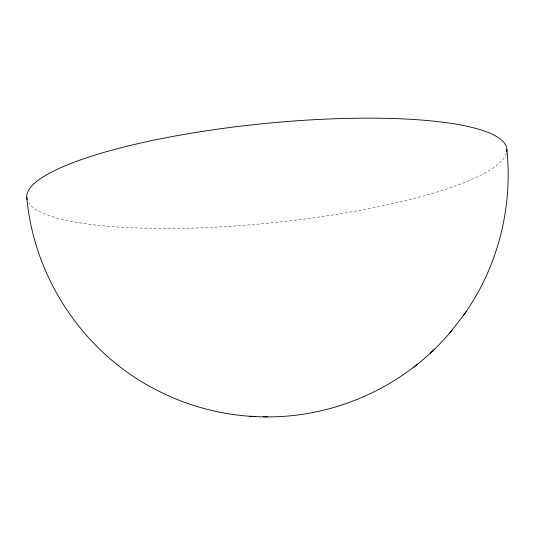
<?xml version="1.0" encoding="UTF-8"?>
<svg xmlns="http://www.w3.org/2000/svg" width="535" height="535" viewBox="0 0 535 535"><rect width="100%" height="100%" fill="white"/><g stroke="black" fill="none" stroke-linecap="round" stroke-linejoin="round"><path stroke-width="0.4" stroke-dasharray="2.67 2.01" d="M506.344 153.351A241.252 49.748 -5.8 0 1 274.977 222.486A241.252 49.748 -5.8 0 1 28.903 203.146"/><path stroke-width="0.8" d="M463.337 315.51C497.67 268.022 512.991 207.593 506.859 149.405M26.75 197.228C33.979 278.922 84.838 354.478 158.4 390.958C193.235 408.68 232.464 417.608 271.546 416.845C340.661 415.882 408.76 383.334 452.443 329.68M449.627 333.379L466.413 311.477M413.608 367.358L417.079 364.388M430.193 353.107L434.159 349.723M249.852 416.257L255.636 416.451M263.548 416.685L267.433 416.812M27.191 199.695A241.252 49.748 -5.8 0 1 263.996 123.598A241.252 49.748 -5.8 0 1 506.692 151.913"/></g></svg>
